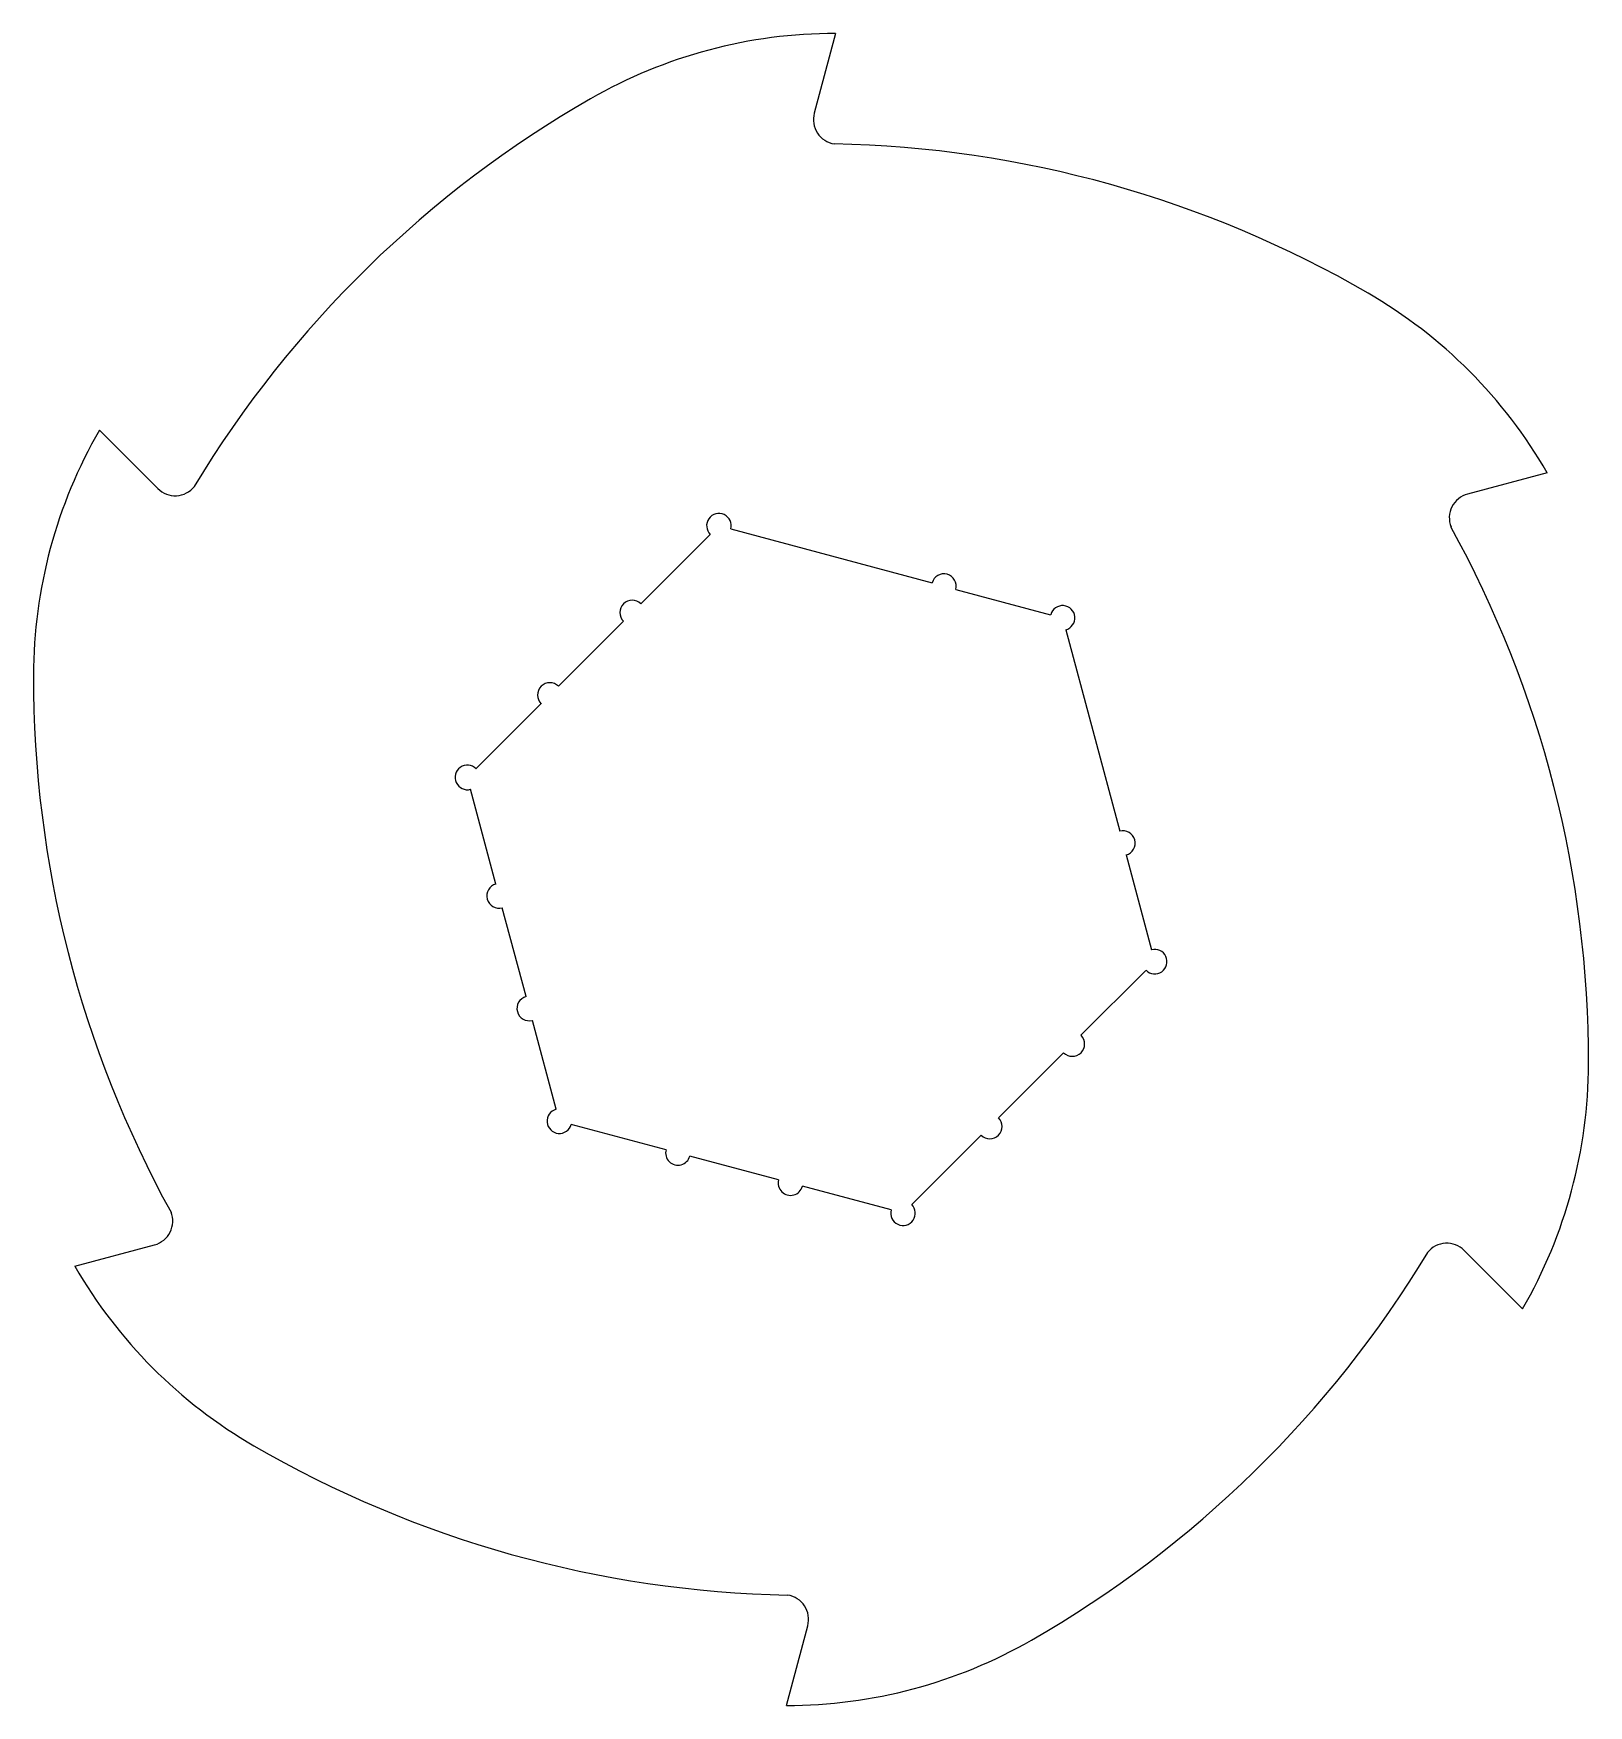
# Model space of a CAD drawing. Extents: x 289 to 416, y 289 to 425.
import ezdxf

# ---------------------------------------------------------------- set-up
doc = ezdxf.new("R2010")
doc.units = 0
doc.linetypes.add('SLD-CONTINUA', pattern=[0])
doc.layers.get('0').update_dxf_attribs({"linetype": 'CONTINUOUS'})

msp = doc.modelspace()

# ---------------------------------------------------------------- linework, layer by layer
at = {"color": 7, "linetype": 'SLD-CONTINUA'}
for p, q in [((354.4, 424.64), (352.66, 418.16)), ((294.54, 392.39), (299.29, 387.64)), ((412.25, 388.93), (405.77, 387.19)), ((338.56, 378.27), (344.2, 383.91)), ((345.88, 384.36), (362.25, 379.97)), ((364.18, 379.45), (371.88, 377.39)), ((331.86, 371.57), (337.15, 376.86)), ((373.11, 376.16), (377.5, 359.79)), ((325.16, 364.87), (330.45, 370.16)), ((326.78, 355.49), (324.72, 363.2)), ((378.01, 357.86), (380.08, 350.16)), ((329.23, 346.34), (327.3, 353.56)), ((379.63, 348.48), (374.34, 343.2)), ((331.68, 337.19), (329.75, 344.41)), ((372.93, 341.78), (367.64, 336.5)), ((340.61, 333.9), (332.91, 335.96)), ((366.23, 335.08), (360.59, 329.44)), ((349.76, 331.45), (342.54, 333.38)), ((358.92, 329), (351.7, 330.93)), ((292.54, 324.43), (299.02, 326.17)), ((410.25, 320.96), (405.51, 325.71)), ((350.4, 288.72), (352.13, 295.2))]:
    msp.add_line(p, q, dxfattribs=at)
for centre, radius, start, end in [((354.4, 384.64), 40, 90, 119.8795), ((379.3, 341.29), 90, 119.8795, 148.8717), ((354.59, 417.64), 2, 165, 261.4378), ((352.52, 325.68), 90, 59.8795, 88.8717), ((377.61, 368.93), 40, 30, 59.8795), ((329.18, 372.39), 40, 150, 179.8795), ((300.7, 389.06), 2, 225, 321.4378), ((406.29, 385.26), 2, 105, 201.4378), ((344.91, 384.62), 1, 345, 225), ((325.61, 341.07), 90, 359.8795, 28.8717), ((363.21, 379.71), 1, 345, 165), ((337.86, 377.56), 1, 45, 225), ((372.85, 377.13), 1, 285, 165), ((379.18, 372.28), 90, 179.8795, 208.8717), ((331.16, 370.86), 1, 45, 225), ((324.46, 364.16), 1, 45, 285), ((377.75, 358.83), 1, 285, 105), ((327.04, 354.53), 1, 105, 285), ((380.34, 349.19), 1, 225, 105), ((329.49, 345.38), 1, 105, 285), ((373.64, 342.49), 1, 225, 45), ((375.61, 340.96), 40, 330, 359.8795), ((331.94, 336.22), 1, 105, 345), ((366.94, 335.79), 1, 225, 45), ((341.58, 333.64), 1, 165, 345), ((350.73, 331.19), 1, 165, 345), ((359.88, 328.74), 1, 165, 45), ((298.51, 328.1), 2, 285, 21.4378), ((404.09, 324.3), 2, 45, 141.4378), ((325.49, 372.07), 90, 299.8795, 328.8717), ((327.18, 344.43), 40, 210, 239.8795), ((352.27, 387.68), 90, 239.8795, 268.8717), ((350.2, 295.72), 2, 345, 81.4378), ((350.4, 328.72), 40, 270, 299.8795)]:
    msp.add_arc(centre, radius, start, end, dxfattribs=at)

doc.saveas('drawing.dxf')
